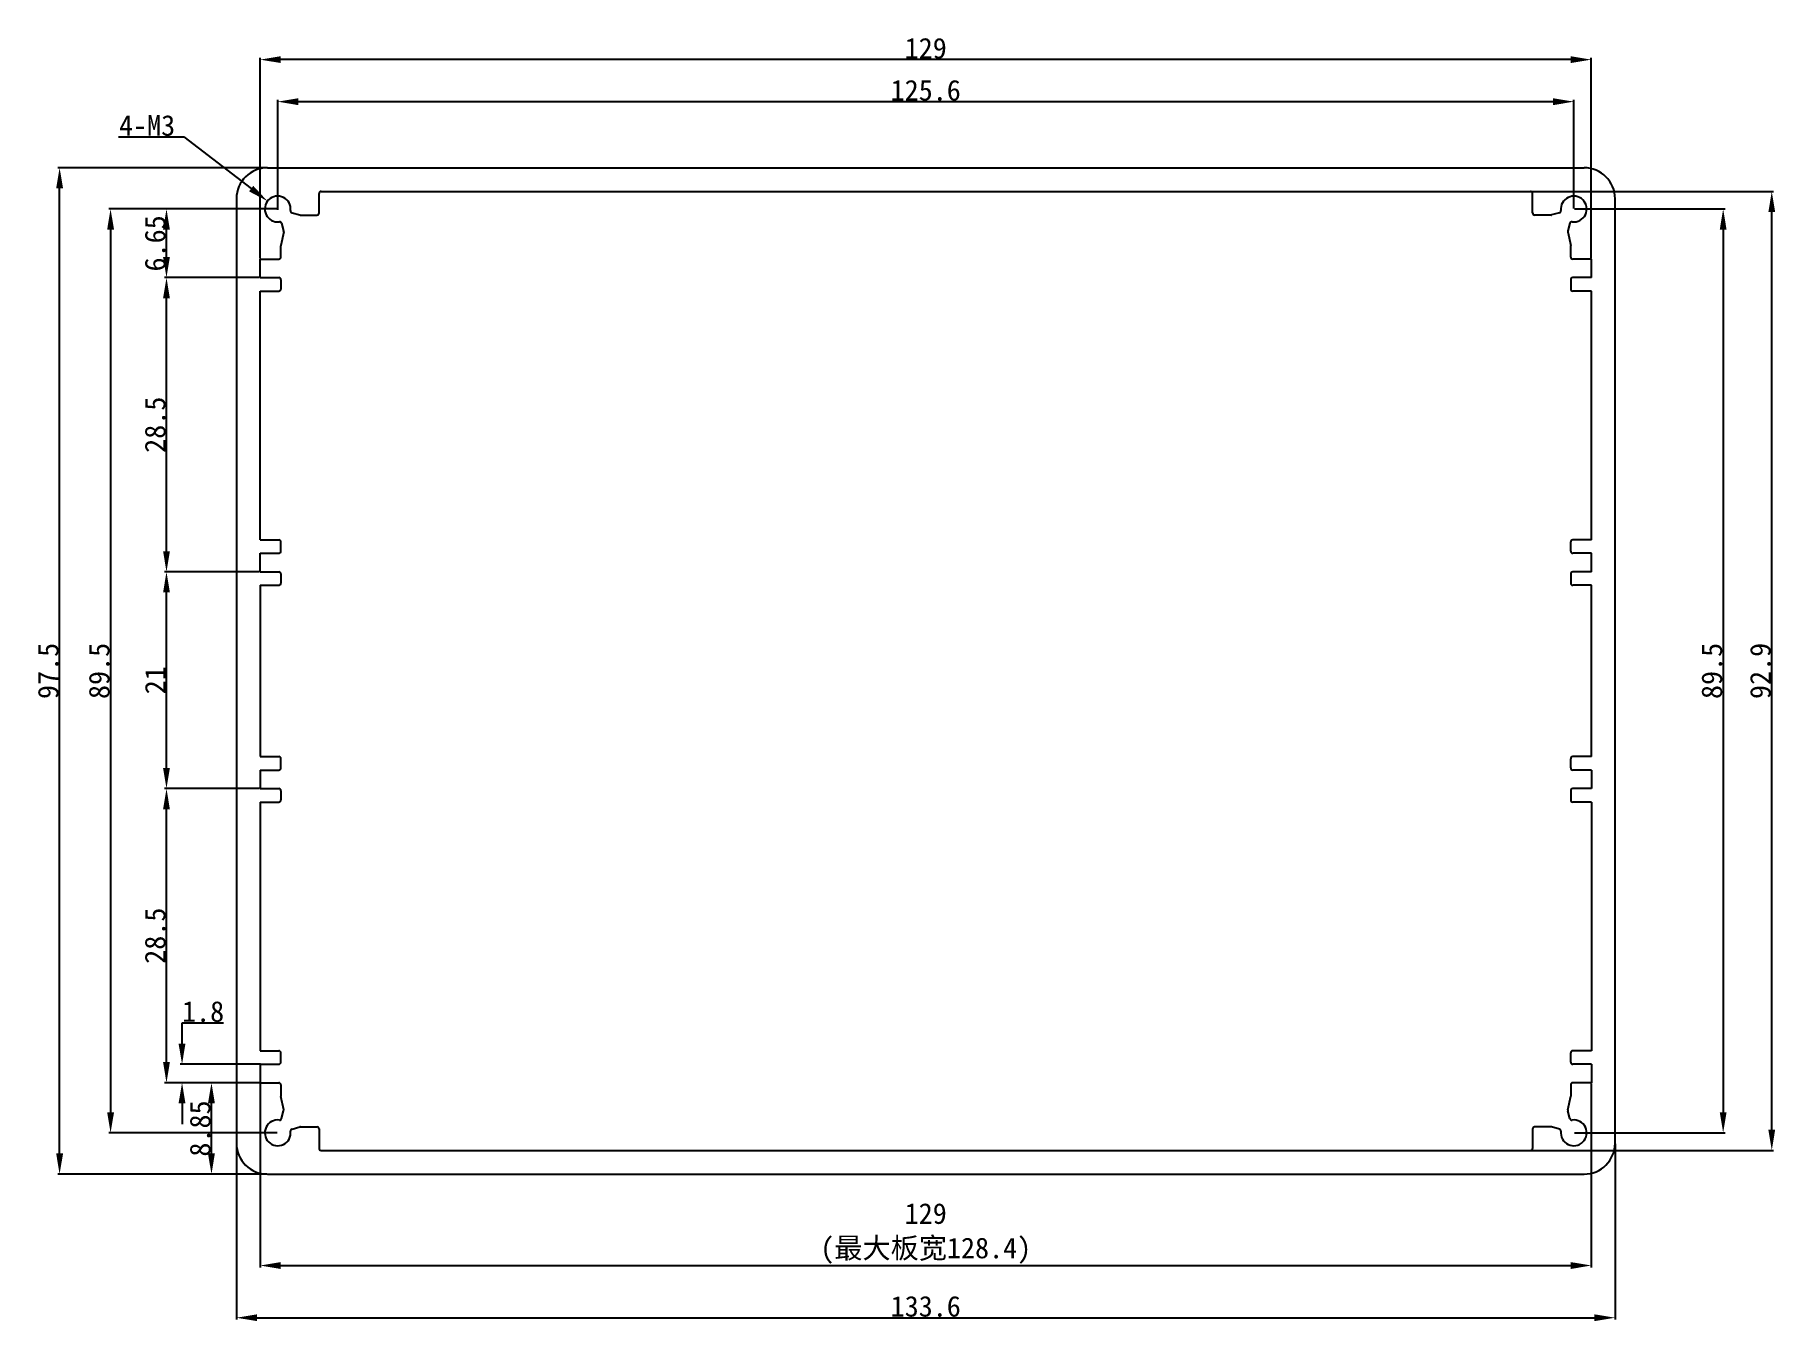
# Model space of a CAD drawing. Header units: inches. Extents: x 982 to 1151, y 70 to 195.
import ezdxf

# ---------------------------------------------------------------- set-up
doc = ezdxf.new("R2010")
doc.units = ezdxf.units.IN
doc.header["$MEASUREMENT"] = 0
doc.header["$PDMODE"] = 3
for name, color, linetype, lineweight in [('1', 30, 'Continuous', 13), ('标注线', 7, 'Continuous', 13), ('粗实线', 7, 'Continuous', 25)]:
    doc.layers.add(name, color=color, linetype=linetype, lineweight=lineweight)
doc.styles.get("Standard").update_dxf_attribs({"font": 'simhei.ttf'})
doc.dimstyles.new('副本 Standard', dxfattribs={"dimtxt": 2, "dimasz": 2, "dimexe": 0.18, "dimexo": 0.0625, "dimgap": 0.09, "dimtad": 1, "dimtoh": 1, "dimdec": 7, "dimdsep": 46, "dimtxsty": 'Standard', "dimcen": 0.09, "dimadec": 0, "dimazin": 0, "dimtfac": 1, "dimtdec": 7, "dimtofl": 0, "dimtmove": 0, "dimatfit": 3, "dimfxl": 1, "dimtolj": 1, "dimtzin": 0, "dimarcsym": 0})

# ---------------------------------------------------------------- blocks, each defined once
blk = doc.blocks.new('*D80')
at = {"layer": 'Defpoints', "color": 0, "transparency": 16777216}
for p in [(1001.96, 87.25), (1135.56, 87.25), (1135.56, 70.34)]:
    blk.add_point(p, dxfattribs=at)
at = {"layer": '标注线', "color": 0, "lineweight": -2, "transparency": 16777216}
for p, q in [((1001.96, 87.19), (1001.96, 70.16)), ((1135.56, 87.19), (1135.56, 70.16)), ((1003.96, 70.34), (1133.56, 70.34))]:
    blk.add_line(p, q, dxfattribs=at)
at = {"layer": '标注线', "color": 0, "transparency": 16777216}
for points in [[(1003.96, 70.67), (1003.96, 70.01), (1001.96, 70.34)], [(1133.56, 70.67), (1133.56, 70.01), (1135.56, 70.34)]]:
    blk.add_solid(points, dxfattribs=at)
at = {"layer": '标注线', "color": 0, "transparency": 16777216, "insert": (1068.76, 71.43), "char_height": 2, "attachment_point": 5}
blk.add_mtext('\\A1;133.6', dxfattribs=at)
blk = doc.blocks.new('*D81')
at = {"layer": 'Defpoints', "color": 0, "transparency": 16777216}
for p in [(984.82, 181.75), (1004.96, 181.75), (1004.96, 84.25)]:
    blk.add_point(p, dxfattribs=at)
at = {"layer": '标注线', "color": 0, "lineweight": -2, "transparency": 16777216}
for p, q in [((1004.9, 181.75), (984.64, 181.75)), ((984.82, 86.25), (984.82, 179.75)), ((1004.9, 84.25), (984.64, 84.25))]:
    blk.add_line(p, q, dxfattribs=at)
at = {"layer": '标注线', "color": 0, "transparency": 16777216}
for points in [[(984.49, 179.75), (985.16, 179.75), (984.82, 181.75)], [(984.49, 86.25), (985.16, 86.25), (984.82, 84.25)]]:
    blk.add_solid(points, dxfattribs=at)
at = {"layer": '标注线', "color": 0, "transparency": 16777216, "insert": (983.73, 133), "char_height": 2, "attachment_point": 5, "rotation": 90}
blk.add_mtext('\\A1;97.5', dxfattribs=at)
blk = doc.blocks.new('*D82')
at = {"layer": 'Defpoints', "color": 0, "transparency": 16777216}
for p in [(1005.96, 177.75), (989.76, 88.25), (1005.96, 88.25)]:
    blk.add_point(p, dxfattribs=at)
at = {"layer": '标注线', "color": 0, "lineweight": -2, "transparency": 16777216}
for p, q in [((1005.9, 177.75), (989.58, 177.75)), ((989.76, 175.75), (989.76, 90.25)), ((1005.9, 88.25), (989.58, 88.25))]:
    blk.add_line(p, q, dxfattribs=at)
at = {"layer": '标注线', "color": 0, "transparency": 16777216}
for points in [[(989.43, 175.75), (990.1, 175.75), (989.76, 177.75)], [(989.43, 90.25), (990.1, 90.25), (989.76, 88.25)]]:
    blk.add_solid(points, dxfattribs=at)
at = {"layer": '标注线', "color": 0, "transparency": 16777216, "insert": (988.67, 133), "char_height": 2, "attachment_point": 5, "rotation": 90}
blk.add_mtext('\\A1;89.5', dxfattribs=at)
blk = doc.blocks.new('*D83')
at = {"layer": 'Defpoints', "color": 0, "transparency": 16777216}
for p in [(999.54, 93.1), (1004.26, 93.1), (1004.96, 84.25)]:
    blk.add_point(p, dxfattribs=at)
at = {"layer": '标注线', "color": 0, "lineweight": -2, "transparency": 16777216}
for p, q in [((1004.2, 93.1), (999.36, 93.1)), ((999.54, 86.25), (999.54, 91.1)), ((1004.9, 84.25), (999.36, 84.25))]:
    blk.add_line(p, q, dxfattribs=at)
at = {"layer": '标注线', "color": 0, "transparency": 16777216}
for points in [[(999.2, 91.1), (999.87, 91.1), (999.54, 93.1)], [(999.2, 86.25), (999.87, 86.25), (999.54, 84.25)]]:
    blk.add_solid(points, dxfattribs=at)
at = {"layer": '标注线', "color": 0, "transparency": 16777216, "insert": (998.45, 88.67), "char_height": 2, "attachment_point": 5, "rotation": 90}
blk.add_mtext('\\A1;8.85', dxfattribs=at)
blk = doc.blocks.new('*D84')
at = {"layer": 'Defpoints', "color": 0, "transparency": 16777216}
for p in [(996.69, 94.9), (1004.36, 94.9), (1004.36, 93.1)]:
    blk.add_point(p, dxfattribs=at)
at = {"layer": '标注线', "color": 0, "lineweight": -2, "transparency": 16777216}
for p, q in [((996.69, 96.9), (996.69, 98.9)), ((996.69, 98.9), (1000.69, 98.9)), ((1004.3, 94.9), (996.51, 94.9)), ((1004.3, 93.1), (996.51, 93.1)), ((996.69, 91.1), (996.69, 89.1))]:
    blk.add_line(p, q, dxfattribs=at)
at = {"layer": '标注线', "color": 0, "transparency": 16777216}
for points in [[(996.35, 96.9), (997.02, 96.9), (996.69, 94.9)], [(996.35, 91.1), (997.02, 91.1), (996.69, 93.1)]]:
    blk.add_solid(points, dxfattribs=at)
at = {"layer": '标注线', "color": 0, "transparency": 16777216, "insert": (998.73, 99.99), "char_height": 2, "attachment_point": 5}
blk.add_mtext('\\A1;1.8', dxfattribs=at)
blk = doc.blocks.new('*D85')
at = {"layer": 'Defpoints', "color": 0, "transparency": 16777216}
for p in [(995.18, 121.6), (1004.26, 121.6), (1004.36, 93.1)]:
    blk.add_point(p, dxfattribs=at)
at = {"layer": '标注线', "color": 0, "lineweight": -2, "transparency": 16777216}
for p, q in [((1004.2, 121.6), (995, 121.6)), ((995.18, 95.1), (995.18, 119.6)), ((1004.3, 93.1), (995, 93.1))]:
    blk.add_line(p, q, dxfattribs=at)
at = {"layer": '标注线', "color": 0, "transparency": 16777216}
for points in [[(994.85, 119.6), (995.51, 119.6), (995.18, 121.6)], [(994.85, 95.1), (995.51, 95.1), (995.18, 93.1)]]:
    blk.add_solid(points, dxfattribs=at)
at = {"layer": '标注线', "color": 0, "transparency": 16777216, "insert": (994.09, 107.35), "char_height": 2, "attachment_point": 5, "rotation": 90}
blk.add_mtext('\\A1;28.5', dxfattribs=at)
blk = doc.blocks.new('*D86')
at = {"layer": 'Defpoints', "color": 0, "transparency": 16777216}
for p in [(995.18, 142.6), (1004.26, 142.6), (1004.26, 121.6)]:
    blk.add_point(p, dxfattribs=at)
at = {"layer": '标注线', "color": 0, "lineweight": -2, "transparency": 16777216}
for p, q in [((1004.2, 142.6), (995, 142.6)), ((995.18, 123.6), (995.18, 140.6)), ((1004.2, 121.6), (995, 121.6))]:
    blk.add_line(p, q, dxfattribs=at)
at = {"layer": '标注线', "color": 0, "transparency": 16777216}
for points in [[(994.85, 140.6), (995.51, 140.6), (995.18, 142.6)], [(994.85, 123.6), (995.51, 123.6), (995.18, 121.6)]]:
    blk.add_solid(points, dxfattribs=at)
at = {"layer": '标注线', "color": 0, "transparency": 16777216, "insert": (994.09, 132.1), "char_height": 2, "attachment_point": 5, "rotation": 90}
blk.add_mtext('\\A1;21', dxfattribs=at)
blk = doc.blocks.new('*D87')
at = {"layer": 'Defpoints', "color": 0, "transparency": 16777216}
for p in [(995.18, 171.1), (1004.26, 171.1), (1004.26, 142.6)]:
    blk.add_point(p, dxfattribs=at)
at = {"layer": '标注线', "color": 0, "lineweight": -2, "transparency": 16777216}
for p, q in [((1004.2, 171.1), (995, 171.1)), ((995.18, 144.6), (995.18, 169.1)), ((1004.2, 142.6), (995, 142.6))]:
    blk.add_line(p, q, dxfattribs=at)
at = {"layer": '标注线', "color": 0, "transparency": 16777216}
for points in [[(994.85, 169.1), (995.51, 169.1), (995.18, 171.1)], [(994.85, 144.6), (995.51, 144.6), (995.18, 142.6)]]:
    blk.add_solid(points, dxfattribs=at)
at = {"layer": '标注线', "color": 0, "transparency": 16777216, "insert": (994.09, 156.85), "char_height": 2, "attachment_point": 5, "rotation": 90}
blk.add_mtext('\\A1;28.5', dxfattribs=at)
blk = doc.blocks.new('*D88')
at = {"layer": 'Defpoints', "color": 0, "transparency": 16777216}
for p in [(995.18, 177.75), (1005.96, 177.75), (1004.26, 171.1)]:
    blk.add_point(p, dxfattribs=at)
at = {"layer": '标注线', "color": 0, "lineweight": -2, "transparency": 16777216}
for p, q in [((1005.9, 177.75), (995, 177.75)), ((995.18, 173.1), (995.18, 175.75)), ((1004.2, 171.1), (995, 171.1))]:
    blk.add_line(p, q, dxfattribs=at)
at = {"layer": '标注线', "color": 0, "transparency": 16777216}
for points in [[(994.85, 175.75), (995.51, 175.75), (995.18, 177.75)], [(994.85, 173.1), (995.51, 173.1), (995.18, 171.1)]]:
    blk.add_solid(points, dxfattribs=at)
at = {"layer": '标注线', "color": 0, "transparency": 16777216, "insert": (994.09, 174.42), "char_height": 2, "attachment_point": 5, "rotation": 90}
blk.add_mtext('\\A1;6.65', dxfattribs=at)
blk = doc.blocks.new('*D90')
at = {"layer": 'Defpoints', "color": 0, "transparency": 16777216}
for p in [(1131.56, 188.15), (1005.96, 177.75), (1131.56, 177.75)]:
    blk.add_point(p, dxfattribs=at)
at = {"layer": '标注线', "color": 0, "lineweight": -2, "transparency": 16777216}
for p, q in [((1005.96, 177.81), (1005.96, 188.33)), ((1007.96, 188.15), (1129.56, 188.15)), ((1131.56, 177.81), (1131.56, 188.33))]:
    blk.add_line(p, q, dxfattribs=at)
at = {"layer": '标注线', "color": 0, "transparency": 16777216}
for points in [[(1007.96, 188.48), (1007.96, 187.81), (1005.96, 188.15)], [(1129.56, 188.48), (1129.56, 187.81), (1131.56, 188.15)]]:
    blk.add_solid(points, dxfattribs=at)
at = {"layer": '标注线', "color": 0, "transparency": 16777216, "insert": (1068.76, 189.24), "char_height": 2, "attachment_point": 5}
blk.add_mtext('\\A1;125.6', dxfattribs=at)
blk = doc.blocks.new('*D91')
at = {"layer": 'Defpoints', "color": 0, "transparency": 16777216}
for p in [(1131.56, 177.75), (1131.56, 88.25), (1146.04, 88.25)]:
    blk.add_point(p, dxfattribs=at)
at = {"layer": '标注线', "color": 0, "lineweight": -2, "transparency": 16777216}
for p, q in [((1131.63, 177.75), (1146.22, 177.75)), ((1146.04, 175.75), (1146.04, 90.25)), ((1131.63, 88.25), (1146.22, 88.25))]:
    blk.add_line(p, q, dxfattribs=at)
at = {"layer": '标注线', "color": 0, "transparency": 16777216}
for points in [[(1145.71, 175.75), (1146.37, 175.75), (1146.04, 177.75)], [(1145.71, 90.25), (1146.37, 90.25), (1146.04, 88.25)]]:
    blk.add_solid(points, dxfattribs=at)
at = {"layer": '标注线', "color": 0, "transparency": 16777216, "insert": (1144.95, 133), "char_height": 2, "attachment_point": 5, "rotation": 90}
blk.add_mtext('\\A1;89.5', dxfattribs=at)
blk = doc.blocks.new('*D92')
at = {"layer": 'Defpoints', "color": 0, "transparency": 16777216}
for p in [(1004.97, 178.51), (1005.96, 177.75)]:
    blk.add_point(p, dxfattribs=at)
at = {"layer": '标注线', "color": 0, "lineweight": -2, "transparency": 16777216}
for p, q in [((990.52, 184.74), (996.85, 184.74)), ((996.85, 184.74), (1003.38, 179.73)), ((1005.87, 177.75), (1006.05, 177.75)), ((1005.96, 177.66), (1005.96, 177.84))]:
    blk.add_line(p, q, dxfattribs=at)
at = {"layer": '标注线', "color": 0, "transparency": 16777216}
blk.add_solid([(1003.59, 179.99), (1003.18, 179.46), (1004.97, 178.51)], dxfattribs=at)
at = {"layer": '标注线', "color": 0, "transparency": 16777216, "insert": (993.3, 185.83), "char_height": 2, "attachment_point": 5}
blk.add_mtext('\\A1;4-M3', dxfattribs=at)
blk = doc.blocks.new('*D93')
at = {"layer": '1', "color": 0, "lineweight": -2, "transparency": 16777216}
for p, q in [((1004.26, 93.04), (1004.26, 75.22)), ((1133.26, 93.04), (1133.26, 75.22)), ((1006.26, 75.4), (1131.26, 75.4))]:
    blk.add_line(p, q, dxfattribs=at)
at = {"layer": '1', "color": 0, "transparency": 16777216}
for points in [[(1006.26, 75.73), (1006.26, 75.06), (1004.26, 75.4)], [(1131.26, 75.73), (1131.26, 75.06), (1133.26, 75.4)]]:
    blk.add_solid(points, dxfattribs=at)
at = {"layer": 'Defpoints', "color": 0, "transparency": 16777216}
for p in [(1004.26, 93.1), (1133.26, 93.1), (1133.26, 75.4)]:
    blk.add_point(p, dxfattribs=at)
at = {"layer": '1', "color": 0, "transparency": 16777216, "insert": (1068.76, 78.5), "char_height": 2, "attachment_point": 5}
blk.add_mtext('\\A1;129\\P(最大板宽128.4)', dxfattribs=at)
blk = doc.blocks.new('*D94')
at = {"layer": 'Defpoints', "color": 0, "transparency": 16777216}
for p in [(1126.29, 179.45), (1150.75, 179.45), (1127.36, 86.55)]:
    blk.add_point(p, dxfattribs=at)
at = {"layer": '标注线', "color": 0, "lineweight": -2, "transparency": 16777216}
for p, q in [((1126.35, 179.45), (1150.93, 179.45)), ((1150.75, 88.55), (1150.75, 177.45)), ((1127.43, 86.55), (1150.93, 86.55))]:
    blk.add_line(p, q, dxfattribs=at)
at = {"layer": '标注线', "color": 0, "transparency": 16777216}
for points in [[(1150.42, 177.45), (1151.08, 177.45), (1150.75, 179.45)], [(1150.42, 88.55), (1151.08, 88.55), (1150.75, 86.55)]]:
    blk.add_solid(points, dxfattribs=at)
at = {"layer": '标注线', "color": 0, "transparency": 16777216, "insert": (1149.66, 133), "char_height": 2, "attachment_point": 5, "rotation": 90}
blk.add_mtext('\\A1;92.9', dxfattribs=at)
blk = doc.blocks.new('*D95')
at = {"layer": 'Defpoints', "color": 0, "transparency": 16777216}
for p in [(1004.26, 192.22), (1004.26, 172.9), (1133.26, 172.9)]:
    blk.add_point(p, dxfattribs=at)
at = {"layer": '标注线', "color": 0, "lineweight": -2, "transparency": 16777216}
for p, q in [((1004.26, 172.96), (1004.26, 192.4)), ((1133.26, 172.96), (1133.26, 192.4)), ((1131.26, 192.22), (1006.26, 192.22))]:
    blk.add_line(p, q, dxfattribs=at)
at = {"layer": '标注线', "color": 0, "transparency": 16777216}
for points in [[(1006.26, 192.55), (1006.26, 191.89), (1004.26, 192.22)], [(1131.26, 192.55), (1131.26, 191.89), (1133.26, 192.22)]]:
    blk.add_solid(points, dxfattribs=at)
at = {"layer": '标注线', "color": 0, "transparency": 16777216, "insert": (1068.76, 193.31), "char_height": 2, "attachment_point": 5}
blk.add_mtext('\\A1;129', dxfattribs=at)

msp = doc.modelspace()

# ---------------------------------------------------------------- linework, layer by layer
at = {"layer": '粗实线'}
for p, q in [((1004.96404531, 181.74854511), (1132.56404531, 181.74854511)), ((1009.96404531, 177.36620226), (1009.96404531, 179.24854511)), ((1010.16404531, 179.44854511), (1127.36404531, 179.44854511)), ((1127.56404531, 177.36620226), (1127.56404531, 179.24854511)), ((1001.96404531, 178.74854511), (1001.96404531, 87.24854511)), ((1007.35125067, 177.37684456), (1008.11194511, 177.17301709)), ((1008.16370892, 177.16620226), (1009.76404531, 177.16620226)), ((1129.3643817, 177.16620226), (1127.76404531, 177.16620226)), ((1130.17683996, 177.37684456), (1129.41614551, 177.17301709)), ((1135.56404531, 87.24854511), (1135.56404531, 178.74854511)), ((1006.53689319, 175.52891577), (1006.26812336, 174.21842915)), ((1006.33574587, 176.36133976), (1006.53415641, 175.62086153)), ((1130.99119743, 175.52891577), (1131.26404531, 174.19854511)), ((1131.19234476, 176.36133976), (1130.99393421, 175.62086153)), ((1006.26404531, 173.09854511), (1006.26404531, 174.17824719)), ((1131.26404531, 173.09854511), (1131.26404531, 174.19854511)), ((1004.26404531, 171.09854511), (1004.26404531, 172.89854511)), ((1004.26404531, 172.89854511), (1006.06404531, 172.89854511)), ((1133.26404531, 172.89854511), (1131.46404531, 172.89854511)), ((1133.26404531, 171.09854511), (1133.26404531, 172.89854511)), ((1004.26404531, 171.09854511), (1006.06404531, 171.09854511)), ((1006.26404531, 170.89854511), (1006.26404531, 169.99854511)), ((1131.26404531, 170.89854511), (1131.26404531, 169.99854511)), ((1133.26404531, 171.09854511), (1131.46404531, 171.09854511)), ((1004.26404531, 145.69854511), (1004.26404531, 169.79854511)), ((1004.26404531, 169.79854511), (1006.06404531, 169.79854511)), ((1133.26404531, 169.79854511), (1131.46404531, 169.79854511)), ((1133.26404531, 145.69854511), (1133.26404531, 169.79854511)), ((1004.26404531, 145.69854511), (1006.06404531, 145.69854511)), ((1006.26404531, 144.59854511), (1006.26404531, 145.49854511)), ((1131.26404531, 144.59854511), (1131.26404531, 145.49854511)), ((1133.26404531, 145.69854511), (1131.46404531, 145.69854511)), ((1004.26404531, 142.59854511), (1004.26404531, 144.39854511)), ((1004.26404531, 144.39854511), (1006.06404531, 144.39854511)), ((1133.26404531, 144.39854511), (1131.46404531, 144.39854511)), ((1133.26404531, 142.59854511), (1133.26404531, 144.39854511)), ((1004.26404531, 142.59854511), (1006.06404531, 142.59854511)), ((1006.26404531, 142.39854511), (1006.26404531, 141.49854511)), ((1131.26404531, 142.39854511), (1131.26404531, 141.49854511)), ((1133.26404531, 142.59854511), (1131.46404531, 142.59854511)), ((1004.26404531, 141.29854511), (1004.26404531, 124.69854511)), ((1004.26404531, 141.29854511), (1006.06404531, 141.29854511)), ((1133.26404531, 141.29854511), (1131.46404531, 141.29854511)), ((1133.26404531, 124.69854511), (1133.26404531, 141.29854511)), ((1004.26404531, 124.69854511), (1006.06404531, 124.69854511)), ((1004.26404531, 123.39854511), (1006.06404531, 123.39854511)), ((1004.26404531, 123.39854511), (1004.26404531, 121.59854511)), ((1006.26404531, 123.59854511), (1006.26404531, 124.49854511)), ((1131.26404531, 123.59854511), (1131.26404531, 124.49854511)), ((1133.26404531, 124.69854511), (1131.46404531, 124.69854511)), ((1133.26404531, 123.39854511), (1131.46404531, 123.39854511)), ((1133.26404531, 123.39854511), (1133.26404531, 121.59854511)), ((1004.26404531, 121.59854511), (1006.06404531, 121.59854511)), ((1133.26404531, 121.59854511), (1131.46404531, 121.59854511)), ((1004.26404531, 120.29854511), (1006.06404531, 120.29854511)), ((1004.26404531, 120.29854511), (1004.26404531, 96.19854511)), ((1006.26404531, 121.39854511), (1006.26404531, 120.49854511)), ((1131.26404531, 121.39854511), (1131.26404531, 120.49854511)), ((1133.26404531, 120.29854511), (1131.46404531, 120.29854511)), ((1133.26404531, 120.29854511), (1133.26404531, 96.19854511)), ((1004.26404531, 96.19854511), (1006.06404531, 96.19854511)), ((1133.26404531, 96.19854511), (1131.46404531, 96.19854511)), ((1004.26404531, 94.89854511), (1006.06404531, 94.89854511)), ((1004.26404531, 94.89854511), (1004.26404531, 93.09854511)), ((1006.26404531, 95.09854511), (1006.26404531, 95.99854511)), ((1131.26404531, 95.09854511), (1131.26404531, 95.99854511)), ((1133.26404531, 94.89854511), (1131.46404531, 94.89854511)), ((1133.26404531, 94.89854511), (1133.26404531, 93.09854511)), ((1004.26404531, 93.09854511), (1006.06404531, 93.09854511)), ((1006.26404531, 92.89854511), (1006.26404531, 91.81884303)), ((1131.26404531, 92.89854511), (1131.26404531, 91.79854511)), ((1133.26404531, 93.09854511), (1131.46404531, 93.09854511)), ((1006.53689319, 90.46817445), (1006.26812336, 91.77866107)), ((1130.99119743, 90.46817445), (1131.26404531, 91.79854511)), ((1006.33574587, 89.63575047), (1006.53415641, 90.37622869)), ((1131.19234476, 89.63575047), (1130.99393421, 90.37622869)), ((1007.35125067, 88.62024567), (1008.11194511, 88.82407313)), ((1008.16370892, 88.83088796), (1009.76404531, 88.83088796)), ((1009.96404531, 88.63088796), (1009.96404531, 86.74854511)), ((1127.56404531, 88.63088796), (1127.56404531, 86.74854511)), ((1129.3643817, 88.83088796), (1127.76404531, 88.83088796)), ((1130.17683996, 88.62024567), (1129.41614551, 88.82407313)), ((1010.16404531, 86.54854511), (1127.36404531, 86.54854511)), ((1004.96404531, 84.24854511), (1132.56404531, 84.24854511))]:
    msp.add_line(p, q, dxfattribs=at)
for centre, radius, start, end in [((1004.96404531, 178.74854511), 3, 90, 180), ((1132.56404531, 178.74854511), 3, 0, 90), ((1005.96404531, 177.74854511), 1.25, 352.9281417661, 277.0718582339), ((1010.16404531, 179.24854511), 0.2, 90, 180), ((1127.36404531, 179.24854511), 0.2, 0, 90), ((1131.56404531, 177.74854511), 1.25, 262.9281417661, 187.0718582339), ((1007.40301448, 177.57002972), 0.2, 172.9281417661, 255), ((1008.16370892, 177.36620226), 0.2, 255, 270), ((1009.76404531, 177.36620226), 0.2, 270, 0), ((1127.76404531, 177.36620226), 0.2, 180, 270), ((1129.3643817, 177.36620226), 0.2, 270, 285), ((1130.12507615, 177.57002972), 0.2, 284.9999999999, 7.0718582339), ((1006.1425607, 176.30957595), 0.2, 15, 97.0718582339), ((1006.34097124, 175.56909772), 0.2, 348.4098357923, 15), ((1131.18711938, 175.56909772), 0.2, 165, 191.5901642077), ((1131.38552992, 176.30957595), 0.2, 82.9281417661, 165), ((1006.46404531, 174.17824719), 0.2, 168.4098357923, 180), ((1006.06404531, 173.09854511), 0.2, 270, 0), ((1131.46404531, 173.09854511), 0.2, 180, 270), ((1006.06404531, 170.89854511), 0.2, 0, 90), ((1131.46404531, 170.89854511), 0.2, 90, 180), ((1006.06404531, 169.99854511), 0.2, 270, 0), ((1131.46404531, 169.99854511), 0.2, 180, 270), ((1006.06404531, 145.49854511), 0.2, 0, 90), ((1131.46404531, 145.49854511), 0.2, 90, 180), ((1006.06404531, 144.59854511), 0.2, 270, 0), ((1131.46404531, 144.59854511), 0.2, 180, 270), ((1006.06404531, 142.39854511), 0.2, 0, 90), ((1131.46404531, 142.39854511), 0.2, 90, 180), ((1006.06404531, 141.49854511), 0.2, 270, 0), ((1131.46404531, 141.49854511), 0.2, 180, 270), ((1006.06404531, 124.49854511), 0.2, 0, 90), ((1006.06404531, 123.59854511), 0.2, 270, 0), ((1131.46404531, 124.49854511), 0.2, 90, 180), ((1131.46404531, 123.59854511), 0.2, 180, 270), ((1006.06404531, 121.39854511), 0.2, 0, 90), ((1131.46404531, 121.39854511), 0.2, 90, 180), ((1006.06404531, 120.49854511), 0.2, 270, 0), ((1131.46404531, 120.49854511), 0.2, 180, 270), ((1006.06404531, 95.99854511), 0.2, 0, 90), ((1131.46404531, 95.99854511), 0.2, 90, 180), ((1006.06404531, 95.09854511), 0.2, 270, 0), ((1131.46404531, 95.09854511), 0.2, 180, 270), ((1006.06404531, 92.89854511), 0.2, 0, 90), ((1131.46404531, 92.89854511), 0.2, 90, 180), ((1006.46404531, 91.81884303), 0.2, 180, 191.5901642077), ((1005.96404531, 88.24854511), 1.25, 82.9281417661, 7.0718582339), ((1006.1425607, 89.68751427), 0.2, 262.9281417661, 345), ((1006.34097124, 90.4279925), 0.2, 345, 11.5901642077), ((1131.56404531, 88.24854511), 1.25, 172.9281417661, 97.0718582339), ((1131.18711938, 90.4279925), 0.2, 168.4098357923, 195), ((1131.38552992, 89.68751427), 0.2, 195, 277.0718582339), ((1007.40301448, 88.4270605), 0.2, 105, 187.0718582339), ((1008.16370892, 88.63088796), 0.2, 90, 105), ((1009.76404531, 88.63088796), 0.2, 0, 90), ((1127.76404531, 88.63088796), 0.2, 90, 180), ((1129.3643817, 88.63088796), 0.2, 75, 90), ((1130.12507615, 88.4270605), 0.2, 352.9281417661, 75), ((1004.96404531, 87.24854511), 3, 180, 270), ((1010.16404531, 86.74854511), 0.2, 180, 270), ((1127.36404531, 86.74854511), 0.2, 270, 0), ((1132.56404531, 87.24854511), 3, 270, 0)]:
    msp.add_arc(centre, radius, start, end, dxfattribs=at)

# ---------------------------------------------------------------- dimensions: what is measured, and where the dimension line sits
at = {"layer": '1'}
dim = msp.add_linear_dim(base=(1133.2640453114, 75.3954163308), p1=(1004.2640453114, 93.0985451104), p2=(1133.2640453114, 93.0985451104), text='<>\\P(最大板宽128.4)', dimstyle='副本 Standard', dxfattribs=at)
dim.commit()
dim.dimension.update_dxf_attribs({"geometry": '*D93', "text_midpoint": (1068.7640453114, 78.5003976042)})
at = {"layer": '标注线'}
for base, p1, p2, picture, middle in [((1004.2640453114, 192.2214459542), (1133.2640453114, 172.8985451104), (1004.2640453114, 172.8985451104), '*D95', (1068.7640453114, 193.3114459542)), ((1131.5640453114, 188.1468679665), (1005.9640453114, 177.7485451104), (1131.5640453114, 177.7485451104), '*D90', (1068.7640453114, 189.2368679665)), ((1135.5640453114, 70.3385139791), (1001.9640453114, 87.2485451104), (1135.5640453114, 87.2485451104), '*D80', (1068.7640453114, 71.4285139791))]:
    dim = msp.add_linear_dim(base=base, p1=p1, p2=p2, dimstyle='副本 Standard', dxfattribs=at)
    dim.commit()
    dim.dimension.update_dxf_attribs({"geometry": picture, "text_midpoint": middle})
dim = msp.add_radius_dim(center=(1005.96404531, 177.74854511), mpoint=(1004.97209828, 178.509164), text='4-M3', dimstyle='副本 Standard', dxfattribs=at)
dim.commit()
dim.dimension.update_dxf_attribs({"geometry": '*D92', "text_midpoint": (993.30270298, 184.73885734), "dimtype": 164})
for base, p1, p2, picture, middle in [((984.8218485135, 181.7485451104), (1004.9640453114, 84.2485451104), (1004.9640453114, 181.7485451104), '*D81', (983.7318485135, 132.9985451104)), ((1150.7486766798, 179.4485451104), (1127.3640453114, 86.5485451104), (1126.2865157204, 179.4485451104), '*D94', (1149.6586766798, 132.9985451104)), ((989.7636974907, 88.2485451104), (1005.9640453114, 177.7485451104), (1005.9640453114, 88.2485451104), '*D82', (988.6736974907, 132.9985451104)), ((1146.041661412, 88.2485451104), (1131.5640453114, 177.7485451104), (1131.5640453114, 88.2485451104), '*D91', (1144.951661412, 132.9985451104)), ((995.18094012, 121.59854511), (1004.358113, 93.09854511), (1004.26404531, 121.59854511), '*D85', (994.09094012, 107.34854511)), ((996.68717478, 94.89854511), (1004.358113, 93.09854511), (1004.358113, 94.89854511), '*D84', (998.73223096, 99.98854511)), ((999.53642149, 93.09854511), (1004.96404531, 84.24854511), (1004.26404531, 93.09854511), '*D83', (998.44642149, 88.67354511))]:
    dim = msp.add_linear_dim(base=base, p1=p1, p2=p2, angle=90, dimstyle='副本 Standard', dxfattribs=at)
    dim.commit()
    dim.dimension.update_dxf_attribs({"geometry": picture, "text_midpoint": middle})
for base, p1, p2, picture, middle in [((995.18094012, 177.74854511), (1004.26404531, 171.09854511), (1005.96404531, 177.74854511), '*D88', (994.09094012, 174.42354511)), ((995.18094012, 171.09854511), (1004.26404531, 142.59854511), (1004.26404531, 171.09854511), '*D87', (994.09094012, 156.84854511)), ((995.18094012, 142.59854511), (1004.26404531, 121.59854511), (1004.26404531, 142.59854511), '*D86', (994.09094012, 132.09854511))]:
    dim = msp.add_linear_dim(base=base, p1=p1, p2=p2, angle=90, dimstyle='副本 Standard', override={"dimtmove": 1}, dxfattribs=at)
    dim.commit()
    dim.dimension.update_dxf_attribs({"geometry": picture, "text_midpoint": middle})

doc.saveas('drawing.dxf')
